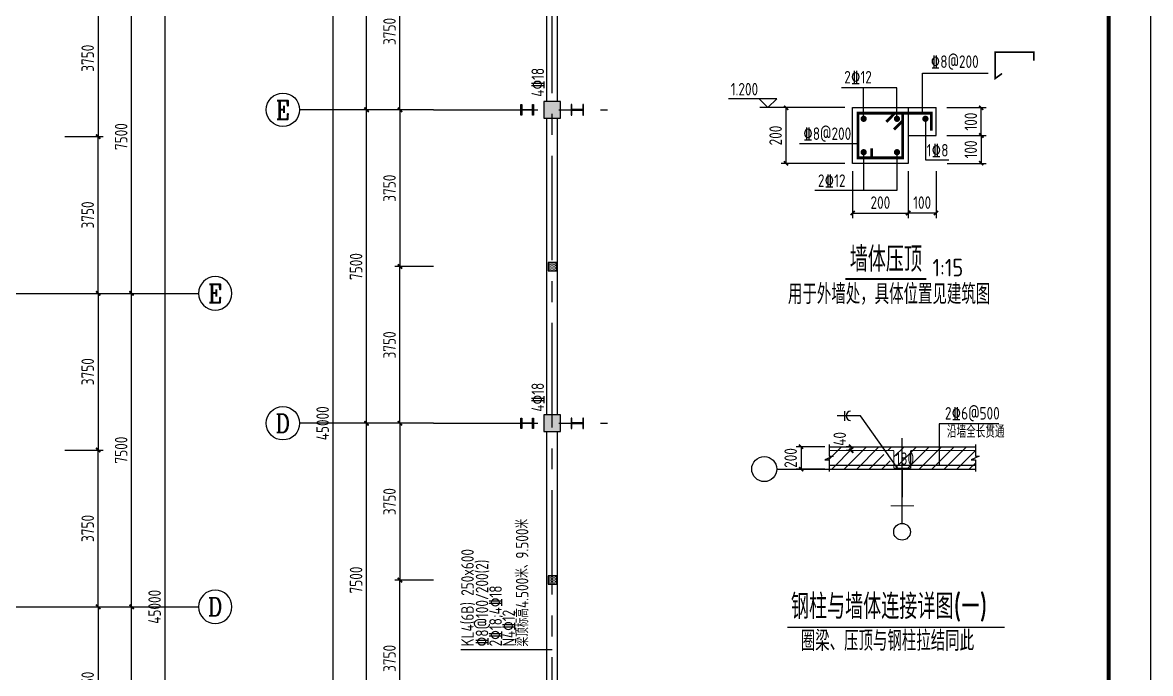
# Model space of a CAD drawing. Header units: millimetres. Extents: x 866309 to 879639, y 39442 to 44891.
# Drawn here: x 869971.7 to 870241.5, y 39730.6 to 39886.4 of the extents above; entities that cross this region are included whole.
import ezdxf
from ezdxf.enums import TextEntityAlignment as Align

# ---------------------------------------------------------------- set-up
doc = ezdxf.new("R2010")
doc.units = ezdxf.units.MM
doc.header["$LTSCALE"] = 1000
doc.header["$MEASUREMENT"] = 0
for name, pattern in [('2', [11.4, 9, -0.9, 0.6, -0.9]), ('4', [5, 1.5, -1, 1.5, -1]), ('CENTER', [2, 1.25, -0.25, 0.25, -0.25]), ('DOTE', [2.42, 2, -0.2, 0.02, -0.2])]:
    doc.linetypes.add(name, pattern=pattern)
for name, color, linetype in [('120', 253, 'Continuous'), ('2', 3, 'Continuous'), ('21', 3, '4'), ('22', 1, 'Continuous'), ('AXIS', 3, 'Continuous'), ('AXIS_TEXT', 7, 'Continuous'), ('DIM', 7, 'Continuous'), ('DIM_SYMB', 3, 'Continuous'), ('DOTE', 1, 'DOTE'), ('M_Prof', 2, 'Continuous'), ('PUB_TEXT', 7, 'Continuous'), ('层14', 2, 'Continuous'), ('文字', 7, 'Continuous'), ('标注', 7, 'Continuous'), ('梁', 4, 'Continuous'), ('梁集中标注', 2, 'Continuous'), ('独立基础', 2, 'Continuous'), ('轴线', 253, '2')]:
    doc.layers.add(name, color=color, linetype=linetype)
doc.styles.add('_TCH_AXIS', font='COMPLEX', dxfattribs={"bigfont": 'GBCBIG'})
doc.styles.add('COMPLEX', font='COMPLEX')
doc.styles.add('GBHZ', font='gbenor.shx', dxfattribs={"width": 0.9, "bigfont": 'gbcbig.shx'})
doc.dimstyles.new('Y10', dxfattribs={"dimscale": 0, "dimtxt": 3, "dimasz": 0.01, "dimexe": 1.2, "dimexo": 1, "dimgap": 1, "dimtad": 1, "dimdec": 0, "dimlfac": 10, "dimzin": 0, "dimdsep": 46, "dimtxsty": 'GBHZ', "dimblk1": 'DX', "dimblk2": 'DX', "dimsah": 1, "dimcen": 0.09, "dimdle": 1, "dimadec": 0, "dimazin": 0, "dimtfac": 1, "dimtdec": 0, "dimtix": 1, "dimtmove": 2, "dimatfit": 3, "dimldrblk": 'DX', "dimfxl": 0, "dimtolj": 1, "dimtzin": 0, "dimarcsym": 0})
doc.dimstyles.new('Y100', dxfattribs={"dimscale": 0, "dimtxt": 3, "dimasz": 0.01, "dimexe": 1.2, "dimexo": 2, "dimgap": 1, "dimtad": 1, "dimdec": 0, "dimlfac": 100, "dimzin": 0, "dimdsep": 46, "dimtxsty": 'GBHZ', "dimblk": 'DX', "dimcen": 0.09, "dimdle": 1, "dimclrd": 7, "dimclre": 7, "dimclrt": 7, "dimadec": 0, "dimazin": 0, "dimtfac": 1, "dimtdec": 0, "dimtix": 1, "dimtmove": 2, "dimatfit": 3, "dimldrblk": 'DX', "dimfxl": 0, "dimtolj": 1, "dimtzin": 0, "dimarcsym": 0})
doc.dimstyles.new('Y15', dxfattribs={"dimscale": 0, "dimtxt": 3, "dimasz": 0.01, "dimexe": 1.2, "dimexo": 1, "dimgap": 1, "dimtad": 1, "dimdec": 0, "dimlfac": 15, "dimzin": 0, "dimdsep": 46, "dimtxsty": 'GBHZ', "dimblk1": 'DX', "dimblk2": 'DX', "dimsah": 1, "dimcen": 0.09, "dimdle": 1, "dimadec": 0, "dimazin": 0, "dimtfac": 1, "dimtdec": 0, "dimtix": 1, "dimtmove": 2, "dimatfit": 3, "dimldrblk": 'DX', "dimfxl": 0, "dimtolj": 1, "dimtzin": 0, "dimarcsym": 0})
pattern_1 = [(0, (367.61703, 43.91778), (0.15625, 0.3125), [0, -0.3125])]

# ---------------------------------------------------------------- blocks, each defined once
blk = doc.blocks.new('DX')
at = {"color": 0, "linetype": 'ByBlock', "const_width": 40}
blk.add_lwpolyline([(-54, -51), (46, 49)], dxfattribs=at)
blk = doc.blocks.new('*D48')
at = {"layer": 'Defpoints', "color": 0, "transparency": 16777216}
for p in [(870170.26, 39851.82), (870183.59, 39851.82), (870183.59, 39840.8)]:
    blk.add_point(p, dxfattribs=at)
at = {"layer": 'dim', "color": 0, "lineweight": -2, "transparency": 16777216}
for p, q in [((870170.26, 39850.82), (870170.26, 39839.6)), ((870183.59, 39850.82), (870183.59, 39839.6)), ((870170.27, 39840.8), (870183.58, 39840.8))]:
    blk.add_line(p, q, dxfattribs=at)
at = {"layer": 'dim', "color": 0, "lineweight": -2, "transparency": 16777216, "xscale": 0.01, "yscale": 0.01, "zscale": 0.01, "rotation": 180}
blk.add_blockref('DX', (870170.26, 39840.8), dxfattribs=at)
at = {"layer": 'dim', "color": 0, "lineweight": -2, "transparency": 16777216, "xscale": 0.01, "yscale": 0.01, "zscale": 0.01}
blk.add_blockref('DX', (870183.59, 39840.8), dxfattribs=at)
at = {"layer": 'dim', "color": 0, "transparency": 16777216, "insert": (870176.92, 39843.3), "char_height": 3, "attachment_point": 5, "style": 'GBHZ'}
blk.add_mtext('\\A1;200', dxfattribs=at)
blk = doc.blocks.new('*D49')
at = {"layer": 'Defpoints', "color": 0, "transparency": 16777216}
for p in [(870154.36, 39866.02), (870169.41, 39866.02), (870169.41, 39852.68)]:
    blk.add_point(p, dxfattribs=at)
at = {"layer": 'dim', "color": 0, "lineweight": -2, "transparency": 16777216}
for p, q in [((870168.41, 39866.02), (870153.16, 39866.02)), ((870154.36, 39852.69), (870154.36, 39866.01)), ((870168.41, 39852.68), (870153.16, 39852.68))]:
    blk.add_line(p, q, dxfattribs=at)
at = {"layer": 'dim', "color": 0, "lineweight": -2, "transparency": 16777216, "xscale": 0.01, "yscale": 0.01, "zscale": 0.01}
for p, rotation in [((870154.36, 39866.02), 90), ((870154.36, 39852.68), 270)]:
    blk.add_blockref('DX', p, dxfattribs=dict(at, rotation=rotation))
at = {"layer": 'dim', "color": 0, "transparency": 16777216, "insert": (870151.86, 39859.35), "char_height": 3, "attachment_point": 5, "rotation": 90, "style": 'GBHZ'}
blk.add_mtext('\\A1;200', dxfattribs=at)
blk = doc.blocks.new('*D50')
at = {"layer": 'Defpoints', "color": 0, "transparency": 16777216}
for p in [(870183.59, 39851.82), (870190.26, 39851.82), (870183.59, 39840.8)]:
    blk.add_point(p, dxfattribs=at)
at = {"layer": 'dim', "color": 0, "lineweight": -2, "transparency": 16777216}
for p, q in [((870183.59, 39850.82), (870183.59, 39839.6)), ((870190.26, 39850.82), (870190.26, 39839.6)), ((870190.25, 39840.8), (870183.6, 39840.8))]:
    blk.add_line(p, q, dxfattribs=at)
at = {"layer": 'dim', "color": 0, "lineweight": -2, "transparency": 16777216, "xscale": 0.01, "yscale": 0.01, "zscale": 0.01, "rotation": 180}
blk.add_blockref('DX', (870183.59, 39840.8), dxfattribs=at)
at = {"layer": 'dim', "color": 0, "lineweight": -2, "transparency": 16777216, "xscale": 0.01, "yscale": 0.01, "zscale": 0.01}
blk.add_blockref('DX', (870190.26, 39840.8), dxfattribs=at)
at = {"layer": 'dim', "color": 0, "transparency": 16777216, "insert": (870186.92, 39843.3), "char_height": 3, "attachment_point": 5, "style": 'GBHZ'}
blk.add_mtext('\\A1;100', dxfattribs=at)
blk = doc.blocks.new('*D51')
at = {"layer": 'Defpoints', "color": 0, "transparency": 16777216}
for p in [(870191.85, 39859.35), (870191.87, 39852.68), (870201.05, 39852.68)]:
    blk.add_point(p, dxfattribs=at)
at = {"layer": 'dim', "color": 0, "lineweight": -2, "transparency": 16777216}
for p, q in [((870192.85, 39859.35), (870202.25, 39859.35)), ((870201.05, 39859.34), (870201.05, 39852.69)), ((870192.87, 39852.68), (870202.25, 39852.68))]:
    blk.add_line(p, q, dxfattribs=at)
at = {"layer": 'dim', "color": 0, "lineweight": -2, "transparency": 16777216, "xscale": 0.01, "yscale": 0.01, "zscale": 0.01}
for p, rotation in [((870201.05, 39859.35), 90), ((870201.05, 39852.68), 270)]:
    blk.add_blockref('DX', p, dxfattribs=dict(at, rotation=rotation))
at = {"layer": 'dim', "color": 0, "transparency": 16777216, "insert": (870198.55, 39856.02), "char_height": 3, "attachment_point": 5, "rotation": 90, "style": 'GBHZ'}
blk.add_mtext('\\A1;100', dxfattribs=at)
blk = doc.blocks.new('*D52')
at = {"layer": 'Defpoints', "color": 0, "transparency": 16777216}
for p in [(870191.86, 39866.02), (870201.05, 39866.02), (870191.85, 39859.35)]:
    blk.add_point(p, dxfattribs=at)
at = {"layer": 'dim', "color": 0, "lineweight": -2, "transparency": 16777216}
for p, q in [((870192.86, 39866.02), (870202.25, 39866.02)), ((870201.05, 39859.36), (870201.05, 39866.01)), ((870192.85, 39859.35), (870202.25, 39859.35))]:
    blk.add_line(p, q, dxfattribs=at)
at = {"layer": 'dim', "color": 0, "lineweight": -2, "transparency": 16777216, "xscale": 0.01, "yscale": 0.01, "zscale": 0.01}
for p, rotation in [((870201.05, 39866.02), 90), ((870201.05, 39859.35), 270)]:
    blk.add_blockref('DX', p, dxfattribs=dict(at, rotation=rotation))
at = {"layer": 'dim', "color": 0, "transparency": 16777216, "insert": (870198.55, 39862.68), "char_height": 3, "attachment_point": 5, "rotation": 90, "style": 'GBHZ'}
blk.add_mtext('\\A1;100', dxfattribs=at)
blk = doc.blocks.new('*D40')
at = {"layer": 'Defpoints', "color": 0, "transparency": 16777216}
for p in [(870164.67, 39784.87), (870157.96, 39779.54), (870164.67, 39779.54)]:
    blk.add_point(p, dxfattribs=at)
at = {"layer": 'dim', "color": 0, "lineweight": -2, "transparency": 16777216}
for p, q in [((870163.67, 39784.87), (870156.76, 39784.87)), ((870157.96, 39784.88), (870157.96, 39784.89)), ((870157.96, 39784.87), (870157.96, 39779.54)), ((870163.67, 39779.54), (870156.76, 39779.54)), ((870157.96, 39779.53), (870157.96, 39779.52))]:
    blk.add_line(p, q, dxfattribs=at)
at = {"layer": 'dim', "color": 0, "lineweight": -2, "transparency": 16777216, "xscale": 0.01, "yscale": 0.01, "zscale": 0.01}
for p, rotation in [((870157.96, 39784.87), 270), ((870157.96, 39779.54), 90)]:
    blk.add_blockref('DX', p, dxfattribs=dict(at, rotation=rotation))
at = {"layer": 'dim', "color": 0, "transparency": 16777216, "insert": (870155.46, 39782.2), "char_height": 3, "attachment_point": 5, "rotation": 90, "style": 'GBHZ'}
blk.add_mtext('\\A1;200', dxfattribs=at)
blk = doc.blocks.new('*D41')
at = {"layer": 'Defpoints', "color": 0, "transparency": 16777216}
for p in [(870169.93, 39784.87), (870170.56, 39784.87), (870170.56, 39783.98)]:
    blk.add_point(p, dxfattribs=at)
at = {"layer": 'dim', "color": 0, "lineweight": -2, "transparency": 16777216}
for p, q in [((870169.56, 39784.87), (870168.73, 39784.87)), ((870169.56, 39783.98), (870168.73, 39783.98)), ((870169.93, 39784.88), (870169.93, 39784.89)), ((870169.93, 39783.98), (870169.93, 39784.87)), ((870169.93, 39783.97), (870169.93, 39783.96))]:
    blk.add_line(p, q, dxfattribs=at)
at = {"layer": 'dim', "color": 0, "lineweight": -2, "transparency": 16777216, "xscale": 0.01, "yscale": 0.01, "zscale": 0.01}
for p, rotation in [((870169.93, 39784.87), 270), ((870169.93, 39783.98), 90)]:
    blk.add_blockref('DX', p, dxfattribs=dict(at, rotation=rotation))
at = {"layer": 'dim', "color": 0, "transparency": 16777216, "insert": (870167.2, 39786.76), "char_height": 3, "attachment_point": 5, "rotation": 90, "style": 'GBHZ'}
blk.add_mtext('\\A1;40', dxfattribs=at)
blk = doc.blocks.new('_AXISO')
blk.add_circle((0, 0), 0.5)
at = {"layer": 'AXIS_TEXT', "style": 'COMPLEX', "width": 1.041667}
blk.add_attdef('A', text='', height=0.56, dxfattribs=at).set_placement((-0.25, -0.28), (0.25, -0.28), align=Align.FIT)
blk = doc.blocks.new('*D1657')
at = {"layer": 'Defpoints', "color": 0, "transparency": 16777216}
for p in [(869981.8, 39746.59), (869997.8, 39746.59), (869981.8, 39671.59)]:
    blk.add_point(p, dxfattribs=at)
at = {"layer": 'dim', "color": 7, "lineweight": -2, "transparency": 16777216}
for p, q in [((869983.8, 39746.59), (869999, 39746.59)), ((869997.8, 39671.6), (869997.8, 39746.58)), ((869983.8, 39671.59), (869999, 39671.59))]:
    blk.add_line(p, q, dxfattribs=at)
at = {"layer": 'dim', "color": 7, "lineweight": -2, "transparency": 16777216, "xscale": 0.01, "yscale": 0.01, "zscale": 0.01}
for p, rotation in [((869997.8, 39746.59), 90), ((869997.8, 39671.59), 270)]:
    blk.add_blockref('DX', p, dxfattribs=dict(at, rotation=rotation))
at = {"layer": 'dim', "color": 7, "transparency": 16777216, "insert": (869995.3, 39709.09), "char_height": 3, "attachment_point": 5, "rotation": 90, "style": 'GBHZ'}
blk.add_mtext('\\A1;7500', dxfattribs=at)
blk = doc.blocks.new('*D1658')
at = {"layer": 'Defpoints', "color": 0, "transparency": 16777216}
for p in [(869981.8, 39821.59), (869997.8, 39821.59), (869981.8, 39746.59)]:
    blk.add_point(p, dxfattribs=at)
at = {"layer": 'dim', "color": 7, "lineweight": -2, "transparency": 16777216}
for p, q in [((869983.8, 39821.59), (869999, 39821.59)), ((869997.8, 39746.6), (869997.8, 39821.58)), ((869983.8, 39746.59), (869999, 39746.59))]:
    blk.add_line(p, q, dxfattribs=at)
at = {"layer": 'dim', "color": 7, "lineweight": -2, "transparency": 16777216, "xscale": 0.01, "yscale": 0.01, "zscale": 0.01}
for p, rotation in [((869997.8, 39821.59), 90), ((869997.8, 39746.59), 270)]:
    blk.add_blockref('DX', p, dxfattribs=dict(at, rotation=rotation))
at = {"layer": 'dim', "color": 7, "transparency": 16777216, "insert": (869995.3, 39784.09), "char_height": 3, "attachment_point": 5, "rotation": 90, "style": 'GBHZ'}
blk.add_mtext('\\A1;7500', dxfattribs=at)
blk = doc.blocks.new('*D1659')
at = {"layer": 'Defpoints', "color": 0, "transparency": 16777216}
for p in [(869981.8, 39896.59), (869997.8, 39896.59), (869981.8, 39821.59)]:
    blk.add_point(p, dxfattribs=at)
at = {"layer": 'dim', "color": 7, "lineweight": -2, "transparency": 16777216}
for p, q in [((869983.8, 39896.59), (869999, 39896.59)), ((869997.8, 39821.6), (869997.8, 39896.58)), ((869983.8, 39821.59), (869999, 39821.59))]:
    blk.add_line(p, q, dxfattribs=at)
at = {"layer": 'dim', "color": 7, "lineweight": -2, "transparency": 16777216, "xscale": 0.01, "yscale": 0.01, "zscale": 0.01}
for p, rotation in [((869997.8, 39896.59), 90), ((869997.8, 39821.59), 270)]:
    blk.add_blockref('DX', p, dxfattribs=dict(at, rotation=rotation))
at = {"layer": 'dim', "color": 7, "transparency": 16777216, "insert": (869995.3, 39859.09), "char_height": 3, "attachment_point": 5, "rotation": 90, "style": 'GBHZ'}
blk.add_mtext('\\A1;7500', dxfattribs=at)
blk = doc.blocks.new('*D1661')
at = {"layer": 'Defpoints', "color": 0, "transparency": 16777216}
for p in [(869981.8, 39971.59), (870005.8, 39971.59), (869981.8, 39521.59)]:
    blk.add_point(p, dxfattribs=at)
at = {"layer": 'dim', "color": 7, "lineweight": -2, "transparency": 16777216}
for p, q in [((869983.8, 39971.59), (870007, 39971.59)), ((870005.8, 39521.6), (870005.8, 39971.58)), ((869983.8, 39521.59), (870007, 39521.59))]:
    blk.add_line(p, q, dxfattribs=at)
at = {"layer": 'dim', "color": 7, "lineweight": -2, "transparency": 16777216, "xscale": 0.01, "yscale": 0.01, "zscale": 0.01}
for p, rotation in [((870005.8, 39971.59), 90), ((870005.8, 39521.59), 270)]:
    blk.add_blockref('DX', p, dxfattribs=dict(at, rotation=rotation))
at = {"layer": 'dim', "color": 7, "transparency": 16777216, "insert": (870003.3, 39746.59), "char_height": 3, "attachment_point": 5, "rotation": 90, "style": 'GBHZ'}
blk.add_mtext('\\A1;45000', dxfattribs=at)
blk = doc.blocks.new('*D4552')
at = {"layer": 'Defpoints', "color": 0, "transparency": 16777216}
for p in [(869979.8, 39746.59), (869979.8, 39709.09), (869989.8, 39709.09)]:
    blk.add_point(p, dxfattribs=at)
at = {"layer": 'dim', "color": 7, "lineweight": -2, "transparency": 16777216}
for p, q in [((869981.8, 39746.59), (869991, 39746.59)), ((869989.8, 39746.58), (869989.8, 39709.1)), ((869981.8, 39709.09), (869991, 39709.09))]:
    blk.add_line(p, q, dxfattribs=at)
at = {"layer": 'dim', "color": 7, "lineweight": -2, "transparency": 16777216, "xscale": 0.01, "yscale": 0.01, "zscale": 0.01}
for p, rotation in [((869989.8, 39746.59), 90), ((869989.8, 39709.09), 270)]:
    blk.add_blockref('DX', p, dxfattribs=dict(at, rotation=rotation))
at = {"layer": 'dim', "color": 7, "transparency": 16777216, "insert": (869987.3, 39727.84), "char_height": 3, "attachment_point": 5, "rotation": 90, "style": 'GBHZ'}
blk.add_mtext('\\A1;3750', dxfattribs=at)
blk = doc.blocks.new('*D4553')
at = {"layer": 'Defpoints', "color": 0, "transparency": 16777216}
for p in [(869979.8, 39784.09), (869989.8, 39784.09), (869979.8, 39746.59)]:
    blk.add_point(p, dxfattribs=at)
at = {"layer": 'dim', "color": 7, "lineweight": -2, "transparency": 16777216}
for p, q in [((869981.8, 39784.09), (869991, 39784.09)), ((869989.8, 39746.6), (869989.8, 39784.08)), ((869981.8, 39746.59), (869991, 39746.59))]:
    blk.add_line(p, q, dxfattribs=at)
at = {"layer": 'dim', "color": 7, "lineweight": -2, "transparency": 16777216, "xscale": 0.01, "yscale": 0.01, "zscale": 0.01}
for p, rotation in [((869989.8, 39784.09), 90), ((869989.8, 39746.59), 270)]:
    blk.add_blockref('DX', p, dxfattribs=dict(at, rotation=rotation))
at = {"layer": 'dim', "color": 7, "transparency": 16777216, "insert": (869987.3, 39765.34), "char_height": 3, "attachment_point": 5, "rotation": 90, "style": 'GBHZ'}
blk.add_mtext('\\A1;3750', dxfattribs=at)
blk = doc.blocks.new('*D4554')
at = {"layer": 'Defpoints', "color": 0, "transparency": 16777216}
for p in [(869979.8, 39821.59), (869979.8, 39784.09), (869989.8, 39784.09)]:
    blk.add_point(p, dxfattribs=at)
at = {"layer": 'dim', "color": 7, "lineweight": -2, "transparency": 16777216}
for p, q in [((869981.8, 39821.59), (869991, 39821.59)), ((869989.8, 39821.58), (869989.8, 39784.1)), ((869981.8, 39784.09), (869991, 39784.09))]:
    blk.add_line(p, q, dxfattribs=at)
at = {"layer": 'dim', "color": 7, "lineweight": -2, "transparency": 16777216, "xscale": 0.01, "yscale": 0.01, "zscale": 0.01}
for p, rotation in [((869989.8, 39821.59), 90), ((869989.8, 39784.09), 270)]:
    blk.add_blockref('DX', p, dxfattribs=dict(at, rotation=rotation))
at = {"layer": 'dim', "color": 7, "transparency": 16777216, "insert": (869987.3, 39802.84), "char_height": 3, "attachment_point": 5, "rotation": 90, "style": 'GBHZ'}
blk.add_mtext('\\A1;3750', dxfattribs=at)
blk = doc.blocks.new('*D4555')
at = {"layer": 'Defpoints', "color": 0, "transparency": 16777216}
for p in [(869979.8, 39859.09), (869989.8, 39859.09), (869979.8, 39821.59)]:
    blk.add_point(p, dxfattribs=at)
at = {"layer": 'dim', "color": 7, "lineweight": -2, "transparency": 16777216}
for p, q in [((869981.8, 39859.09), (869991, 39859.09)), ((869989.8, 39821.6), (869989.8, 39859.08)), ((869981.8, 39821.59), (869991, 39821.59))]:
    blk.add_line(p, q, dxfattribs=at)
at = {"layer": 'dim', "color": 7, "lineweight": -2, "transparency": 16777216, "xscale": 0.01, "yscale": 0.01, "zscale": 0.01}
for p, rotation in [((869989.8, 39859.09), 90), ((869989.8, 39821.59), 270)]:
    blk.add_blockref('DX', p, dxfattribs=dict(at, rotation=rotation))
at = {"layer": 'dim', "color": 7, "transparency": 16777216, "insert": (869987.3, 39840.34), "char_height": 3, "attachment_point": 5, "rotation": 90, "style": 'GBHZ'}
blk.add_mtext('\\A1;3750', dxfattribs=at)
blk = doc.blocks.new('*D4556')
at = {"layer": 'Defpoints', "color": 0, "transparency": 16777216}
for p in [(869979.8, 39896.59), (869979.8, 39859.09), (869989.8, 39859.09)]:
    blk.add_point(p, dxfattribs=at)
at = {"layer": 'dim', "color": 7, "lineweight": -2, "transparency": 16777216}
for p, q in [((869981.8, 39896.59), (869991, 39896.59)), ((869989.8, 39896.58), (869989.8, 39859.1)), ((869981.8, 39859.09), (869991, 39859.09))]:
    blk.add_line(p, q, dxfattribs=at)
at = {"layer": 'dim', "color": 7, "lineweight": -2, "transparency": 16777216, "xscale": 0.01, "yscale": 0.01, "zscale": 0.01}
for p, rotation in [((869989.8, 39896.59), 90), ((869989.8, 39859.09), 270)]:
    blk.add_blockref('DX', p, dxfattribs=dict(at, rotation=rotation))
at = {"layer": 'dim', "color": 7, "transparency": 16777216, "insert": (869987.3, 39877.84), "char_height": 3, "attachment_point": 5, "rotation": 90, "style": 'GBHZ'}
blk.add_mtext('\\A1;3750', dxfattribs=at)
blk = doc.blocks.new('*D4751')
at = {"layer": 'Defpoints', "color": 0, "transparency": 16777216}
for p in [(870054, 39790.5), (870070, 39790.5), (870070, 39715.5)]:
    blk.add_point(p, dxfattribs=at)
at = {"layer": 'dim', "color": 7, "lineweight": -2, "transparency": 16777216}
for p, q in [((870068, 39790.5), (870052.8, 39790.5)), ((870054, 39715.51), (870054, 39790.49)), ((870068, 39715.5), (870052.8, 39715.5))]:
    blk.add_line(p, q, dxfattribs=at)
at = {"layer": 'dim', "color": 7, "lineweight": -2, "transparency": 16777216, "xscale": 0.01, "yscale": 0.01, "zscale": 0.01}
for p, rotation in [((870054, 39790.5), 90), ((870054, 39715.5), 270)]:
    blk.add_blockref('DX', p, dxfattribs=dict(at, rotation=rotation))
at = {"layer": 'dim', "color": 7, "transparency": 16777216, "insert": (870051.5, 39753), "char_height": 3, "attachment_point": 5, "rotation": 90, "style": 'GBHZ'}
blk.add_mtext('\\A1;7500', dxfattribs=at)
blk = doc.blocks.new('*D4752')
at = {"layer": 'Defpoints', "color": 0, "transparency": 16777216}
for p in [(870054, 39865.5), (870070, 39865.5), (870070, 39790.5)]:
    blk.add_point(p, dxfattribs=at)
at = {"layer": 'dim', "color": 7, "lineweight": -2, "transparency": 16777216}
for p, q in [((870068, 39865.5), (870052.8, 39865.5)), ((870054, 39790.51), (870054, 39865.49)), ((870068, 39790.5), (870052.8, 39790.5))]:
    blk.add_line(p, q, dxfattribs=at)
at = {"layer": 'dim', "color": 7, "lineweight": -2, "transparency": 16777216, "xscale": 0.01, "yscale": 0.01, "zscale": 0.01}
for p, rotation in [((870054, 39865.5), 90), ((870054, 39790.5), 270)]:
    blk.add_blockref('DX', p, dxfattribs=dict(at, rotation=rotation))
at = {"layer": 'dim', "color": 7, "transparency": 16777216, "insert": (870051.5, 39828), "char_height": 3, "attachment_point": 5, "rotation": 90, "style": 'GBHZ'}
blk.add_mtext('\\A1;7500', dxfattribs=at)
blk = doc.blocks.new('*D4753')
at = {"layer": 'Defpoints', "color": 0, "transparency": 16777216}
for p in [(870054, 39940.5), (870070, 39940.5), (870070, 39865.5)]:
    blk.add_point(p, dxfattribs=at)
at = {"layer": 'dim', "color": 7, "lineweight": -2, "transparency": 16777216}
for p, q in [((870068, 39940.5), (870052.8, 39940.5)), ((870054, 39865.51), (870054, 39940.49)), ((870068, 39865.5), (870052.8, 39865.5))]:
    blk.add_line(p, q, dxfattribs=at)
at = {"layer": 'dim', "color": 7, "lineweight": -2, "transparency": 16777216, "xscale": 0.01, "yscale": 0.01, "zscale": 0.01}
for p, rotation in [((870054, 39940.5), 90), ((870054, 39865.5), 270)]:
    blk.add_blockref('DX', p, dxfattribs=dict(at, rotation=rotation))
at = {"layer": 'dim', "color": 7, "transparency": 16777216, "insert": (870051.5, 39903), "char_height": 3, "attachment_point": 5, "rotation": 90, "style": 'GBHZ'}
blk.add_mtext('\\A1;7500', dxfattribs=at)
blk = doc.blocks.new('*D4755')
at = {"layer": 'Defpoints', "color": 0, "transparency": 16777216}
for p in [(870046, 40015.5), (870070, 40015.5), (870070, 39565.5)]:
    blk.add_point(p, dxfattribs=at)
at = {"layer": 'dim', "color": 7, "lineweight": -2, "transparency": 16777216}
for p, q in [((870068, 40015.5), (870044.8, 40015.5)), ((870046, 39565.51), (870046, 40015.49)), ((870068, 39565.5), (870044.8, 39565.5))]:
    blk.add_line(p, q, dxfattribs=at)
at = {"layer": 'dim', "color": 7, "lineweight": -2, "transparency": 16777216, "xscale": 0.01, "yscale": 0.01, "zscale": 0.01}
for p, rotation in [((870046, 40015.5), 90), ((870046, 39565.5), 270)]:
    blk.add_blockref('DX', p, dxfattribs=dict(at, rotation=rotation))
at = {"layer": 'dim', "color": 7, "transparency": 16777216, "insert": (870043.5, 39790.5), "char_height": 3, "attachment_point": 5, "rotation": 90, "style": 'GBHZ'}
blk.add_mtext('\\A1;45000', dxfattribs=at)
blk = doc.blocks.new('*D4776')
at = {"layer": 'Defpoints', "color": 0, "transparency": 16777216}
for p in [(870062, 39753), (870072, 39753), (870072, 39715.5)]:
    blk.add_point(p, dxfattribs=at)
at = {"layer": 'dim', "color": 7, "lineweight": -2, "transparency": 16777216}
for p, q in [((870070, 39753), (870060.8, 39753)), ((870062, 39715.51), (870062, 39752.99)), ((870070, 39715.5), (870060.8, 39715.5))]:
    blk.add_line(p, q, dxfattribs=at)
at = {"layer": 'dim', "color": 7, "lineweight": -2, "transparency": 16777216, "xscale": 0.01, "yscale": 0.01, "zscale": 0.01}
for p, rotation in [((870062, 39753), 90), ((870062, 39715.5), 270)]:
    blk.add_blockref('DX', p, dxfattribs=dict(at, rotation=rotation))
at = {"layer": 'dim', "color": 7, "transparency": 16777216, "insert": (870059.5, 39734.25), "char_height": 3, "attachment_point": 5, "rotation": 90, "style": 'GBHZ'}
blk.add_mtext('\\A1;3750', dxfattribs=at)
blk = doc.blocks.new('*D4777')
at = {"layer": 'Defpoints', "color": 0, "transparency": 16777216}
for p in [(870072, 39790.5), (870062, 39753), (870072, 39753)]:
    blk.add_point(p, dxfattribs=at)
at = {"layer": 'dim', "color": 7, "lineweight": -2, "transparency": 16777216}
for p, q in [((870070, 39790.5), (870060.8, 39790.5)), ((870062, 39790.49), (870062, 39753.01)), ((870070, 39753), (870060.8, 39753))]:
    blk.add_line(p, q, dxfattribs=at)
at = {"layer": 'dim', "color": 7, "lineweight": -2, "transparency": 16777216, "xscale": 0.01, "yscale": 0.01, "zscale": 0.01}
for p, rotation in [((870062, 39790.5), 90), ((870062, 39753), 270)]:
    blk.add_blockref('DX', p, dxfattribs=dict(at, rotation=rotation))
at = {"layer": 'dim', "color": 7, "transparency": 16777216, "insert": (870059.5, 39771.75), "char_height": 3, "attachment_point": 5, "rotation": 90, "style": 'GBHZ'}
blk.add_mtext('\\A1;3750', dxfattribs=at)
blk = doc.blocks.new('*D4778')
at = {"layer": 'Defpoints', "color": 0, "transparency": 16777216}
for p in [(870062, 39828), (870072, 39828), (870072, 39790.5)]:
    blk.add_point(p, dxfattribs=at)
at = {"layer": 'dim', "color": 7, "lineweight": -2, "transparency": 16777216}
for p, q in [((870070, 39828), (870060.8, 39828)), ((870062, 39790.51), (870062, 39827.99)), ((870070, 39790.5), (870060.8, 39790.5))]:
    blk.add_line(p, q, dxfattribs=at)
at = {"layer": 'dim', "color": 7, "lineweight": -2, "transparency": 16777216, "xscale": 0.01, "yscale": 0.01, "zscale": 0.01}
for p, rotation in [((870062, 39828), 90), ((870062, 39790.5), 270)]:
    blk.add_blockref('DX', p, dxfattribs=dict(at, rotation=rotation))
at = {"layer": 'dim', "color": 7, "transparency": 16777216, "insert": (870059.5, 39809.25), "char_height": 3, "attachment_point": 5, "rotation": 90, "style": 'GBHZ'}
blk.add_mtext('\\A1;3750', dxfattribs=at)
blk = doc.blocks.new('*D4779')
at = {"layer": 'Defpoints', "color": 0, "transparency": 16777216}
for p in [(870072, 39865.5), (870062, 39828), (870072, 39828)]:
    blk.add_point(p, dxfattribs=at)
at = {"layer": 'dim', "color": 7, "lineweight": -2, "transparency": 16777216}
for p, q in [((870070, 39865.5), (870060.8, 39865.5)), ((870062, 39865.49), (870062, 39828.01)), ((870070, 39828), (870060.8, 39828))]:
    blk.add_line(p, q, dxfattribs=at)
at = {"layer": 'dim', "color": 7, "lineweight": -2, "transparency": 16777216, "xscale": 0.01, "yscale": 0.01, "zscale": 0.01}
for p, rotation in [((870062, 39865.5), 90), ((870062, 39828), 270)]:
    blk.add_blockref('DX', p, dxfattribs=dict(at, rotation=rotation))
at = {"layer": 'dim', "color": 7, "transparency": 16777216, "insert": (870059.5, 39846.75), "char_height": 3, "attachment_point": 5, "rotation": 90, "style": 'GBHZ'}
blk.add_mtext('\\A1;3750', dxfattribs=at)
blk = doc.blocks.new('*D4780')
at = {"layer": 'Defpoints', "color": 0, "transparency": 16777216}
for p in [(870062, 39903), (870072, 39903), (870072, 39865.5)]:
    blk.add_point(p, dxfattribs=at)
at = {"layer": 'dim', "color": 7, "lineweight": -2, "transparency": 16777216}
for p, q in [((870070, 39903), (870060.8, 39903)), ((870062, 39865.51), (870062, 39902.99)), ((870070, 39865.5), (870060.8, 39865.5))]:
    blk.add_line(p, q, dxfattribs=at)
at = {"layer": 'dim', "color": 7, "lineweight": -2, "transparency": 16777216, "xscale": 0.01, "yscale": 0.01, "zscale": 0.01}
for p, rotation in [((870062, 39903), 90), ((870062, 39865.5), 270)]:
    blk.add_blockref('DX', p, dxfattribs=dict(at, rotation=rotation))
at = {"layer": 'dim', "color": 7, "transparency": 16777216, "insert": (870059.5, 39884.25), "char_height": 3, "attachment_point": 5, "rotation": 90, "style": 'GBHZ'}
blk.add_mtext('\\A1;3750', dxfattribs=at)

msp = doc.modelspace()

# ---------------------------------------------------------------- hatches: boundary and pattern name
h = msp.add_hatch()
h.set_pattern_fill('ANSI31', color=256, scale=0.666667, style=0)
h.set_pattern_definition([(45, (869846.2384, 39741.8842), (-1.496709, 1.496709), [])])
h.paths.add_polyline_path([(870180.15, 39780.617), (870179.594, 39781.173), (870175.897, 39784.87), (870164.674, 39784.87), (870164.674, 39782.625), (870165.595, 39782.625), (870163.638, 39781.781), (870164.674, 39781.781), (870164.674, 39779.536), (870182.15, 39779.536), (870182.15, 39779.692), (870180.15, 39779.692)])
h.paths.add_polyline_path([(870182.15, 39784.87), (870175.897, 39784.87), (870176.786, 39783.981), (870180.15, 39783.981), (870180.15, 39780.617), (870181.075, 39779.692), (870182.15, 39779.692)])
h.paths.add_polyline_path([(870184.15, 39783.981), (870190.957, 39783.981), (870190.957, 39784.87), (870182.15, 39784.87), (870182.15, 39779.692), (870184.15, 39779.692)])
h.paths.add_polyline_path([(870199.65, 39781.781), (870198.614, 39781.781), (870200.572, 39782.625), (870199.65, 39782.625), (870199.65, 39784.87), (870190.957, 39784.87), (870190.957, 39783.981), (870184.15, 39783.981), (870184.15, 39779.692), (870182.15, 39779.692), (870182.15, 39779.536), (870199.65, 39779.536)])
h.paths.add_polyline_path([(870171.77, 39782.144), (870175.03, 39782.144), (870175.03, 39783.745), (870171.77, 39783.745)], flags=24)
h.paths.add_polyline_path([(870181.043, 39779.912), (870183.474, 39779.912), (870183.474, 39781.514), (870181.043, 39781.514)], flags=9)
h.paths.add_polyline_path([(870189.626, 39782.144), (870192.886, 39782.144), (870192.886, 39783.745), (870189.626, 39783.745)], flags=24)
at = {"layer": '层14'}
h = msp.add_hatch(dxfattribs=at)
h.set_pattern_fill('DOTS', color=256, scale=5)
h.set_pattern_definition(pattern_1)
h.paths.add_polyline_path([(870097.421, 39827.004), (870099.421, 39827.004), (870099.421, 39829.004), (870097.421, 39829.004)])
h = msp.add_hatch(dxfattribs=at)
h.set_pattern_fill('DOTS', color=256, scale=5)
h.set_pattern_definition(pattern_1)
h.paths.add_polyline_path([(870097.421, 39752.004), (870099.421, 39752.004), (870099.421, 39754.004), (870097.421, 39754.004)])

# ---------------------------------------------------------------- linework, layer by layer
at = {"color": 0}
msp.add_line((870241.527, 40042.627), (870241.527, 39448.627), dxfattribs=at)
for p, q in [((870172.184, 39792.291), (870166.602, 39792.291)), ((870168.435, 39792.291), (870168.435, 39793.387)), ((870168.435, 39791.105), (870168.435, 39792.291)), ((870181.091, 39779.676), (870172.184, 39792.291)), ((870164.674, 39784.87), (870199.65, 39784.87)), ((870164.674, 39779.536), (870199.65, 39779.536)), ((870182.141, 39779.417), (870182.141, 39772.861))]:
    msp.add_line(p, q)
at = {"color": 0, "const_width": 1}
msp.add_lwpolyline([(870231.527, 39458.627), (869425.527, 39458.627), (869425.527, 40032.627), (870231.527, 40032.627)], close=True, dxfattribs=at)
for points in [[(870100.421, 39867.504), (870096.421, 39867.504), (870096.421, 39863.504), (870100.421, 39863.504)], [(870100.421, 39792.504), (870096.421, 39792.504), (870096.421, 39788.504), (870100.421, 39788.504)]]:
    msp.add_lwpolyline(points, close=True)
for points in [[(870164.674, 39785.463), (870164.674, 39782.625), (870165.595, 39782.625), (870163.638, 39781.781), (870164.674, 39781.781), (870164.674, 39778.98)], [(870199.65, 39785.463), (870199.65, 39782.625), (870200.572, 39782.625), (870198.614, 39781.781), (870199.65, 39781.781), (870199.65, 39778.98)]]:
    msp.add_lwpolyline(points)
msp.add_lwpolyline([(870181.091, 39779.676, 0, 0.356, 0), (870179.87, 39781.406, 0.356, 0.356, 0)], format="xyseb")
at = {"const_width": 0.222}
for points in [[(870179.372, 39779.425), (870184.928, 39779.425)], [(870182.134, 39779.376), (870182.134, 39770.759)], [(870179.372, 39770.759), (870184.928, 39770.759)]]:
    msp.add_lwpolyline(points, dxfattribs=at)
for centre, radius in [((870149.141, 39779.536), 3), ((870182.102, 39764.548), 2)]:
    msp.add_circle(centre, radius)
msp.add_arc((870169.797, 39792.291), 1.095, 90, 270)
at = {"layer": '120'}
msp.add_line((870153.184, 39866.017), (870148.064, 39866.017), dxfattribs=at)
msp.add_lwpolyline([(870147.922, 39868.129), (870150.034, 39866.017), (870152.146, 39868.129), (870140.619, 39868.129)], dxfattribs=at)
at = {"layer": '2', "color": 7}
msp.add_line((870205.239, 39790.371), (870190.957, 39790.371), dxfattribs=at)
at = {"layer": '2', "color": 1, "const_width": 0.3}
for points in [[(870180.15, 39783.981), (870164.674, 39783.981)], [(870180.15, 39779.692), (870180.15, 39783.981)], [(870199.65, 39783.981), (870184.15, 39783.981)], [(870184.15, 39783.981), (870184.15, 39779.692)], [(870164.674, 39780.425), (870199.65, 39780.425)], [(870184.15, 39779.692), (870180.15, 39779.692)]]:
    msp.add_lwpolyline(points, dxfattribs=at)
at = {"layer": '21', "const_width": 0.747}
for points in [[(870172.925, 39863.724, -1), (870172.925, 39862.977, -1), (870172.925, 39863.724)], [(870180.898, 39863.723, -1), (870180.898, 39862.977, -1), (870180.898, 39863.723)], [(870187.7, 39863.723, -1), (870187.7, 39862.977, -1), (870187.7, 39863.723)], [(870172.925, 39855.724, -1), (870172.925, 39854.977, -1), (870172.925, 39855.724)], [(870180.898, 39855.724, -1), (870180.898, 39854.977, -1), (870180.898, 39855.724)]]:
    msp.add_lwpolyline(points, format="xyb", dxfattribs=at)
at = {"layer": '22'}
for points, const_width in [([(870213.621, 39877.228), (870213.621, 39879.323), (870204.354, 39879.323), (870204.354, 39872.966), (870206.018, 39874.166)], 0.4), ([(870178.357, 39862.647), (870180.311, 39864.629)], 0.667), ([(870189.09, 39860.493), (870189.09, 39864.683), (870182.231, 39864.683)], 0.667), ([(870180.198, 39860.781), (870182.178, 39862.763)], 0.667), ([(870174.855, 39856.281), (870174.854, 39854.017)], 0.667)]:
    msp.add_lwpolyline(points, dxfattribs=dict(at, const_width=const_width))
at = {"layer": '22', "const_width": 0.667}
msp.add_lwpolyline([(870171.591, 39854.017), (870171.591, 39864.684), (870182.231, 39864.683), (870182.231, 39854.017)], close=True, dxfattribs=at)
at = {"layer": 'AXIS', "color": 0}
for p, q in [((870070.002, 39865.504), (870038.002, 39865.504)), ((869981.804, 39821.586), (870013.804, 39821.586)), ((870070.002, 39790.504), (870038.002, 39790.504)), ((869981.804, 39746.586), (870013.804, 39746.586))]:
    msp.add_line(p, q, dxfattribs=at)
at = {"layer": 'dim'}
for p, q in [((870180.898, 39870.75), (870167.601, 39870.75)), ((870172.925, 39863.35), (870172.925, 39870.75)), ((870180.898, 39863.35), (870180.898, 39870.75)), ((870172.925, 39855.35), (870172.925, 39846.168)), ((870180.898, 39855.351), (870180.898, 39846.168)), ((870180.898, 39846.168), (870161.277, 39846.168))]:
    msp.add_line(p, q, dxfattribs=at)
at = {"layer": 'DIM_SYMB', "const_width": 0.525}
msp.add_lwpolyline([(870168.577, 39825.029), (870187.926, 39825.029)], dxfattribs=at)
at = {"layer": 'DOTE', "linetype": 'CENTER', "ltscale": 0.02}
for p, q in [((870098.421, 39549.504), (870098.421, 40027.642)), ((870070.002, 39865.504), (870111.681, 39865.504)), ((869479.804, 39821.586), (869981.804, 39821.586)), ((870070.002, 39790.504), (870111.681, 39790.504)), ((869479.804, 39746.586), (869981.804, 39746.586))]:
    msp.add_line(p, q, dxfattribs=at)
at = {"layer": 'M_Prof'}
for points in [[(870093.921, 39866.754), (870093.921, 39864.254), (870093.721, 39864.254), (870093.721, 39865.414), (870091.121, 39865.414), (870091.121, 39864.254), (870090.921, 39864.254), (870090.921, 39866.754), (870091.121, 39866.754), (870091.121, 39865.594), (870093.721, 39865.594), (870093.721, 39866.754)], [(870102.921, 39866.754), (870102.921, 39864.254), (870103.121, 39864.254), (870103.121, 39865.414), (870105.721, 39865.414), (870105.721, 39864.254), (870105.921, 39864.254), (870105.921, 39866.754), (870105.721, 39866.754), (870105.721, 39865.594), (870103.121, 39865.594), (870103.121, 39866.754)], [(870093.921, 39791.754), (870093.921, 39789.254), (870093.721, 39789.254), (870093.721, 39790.414), (870091.121, 39790.414), (870091.121, 39789.254), (870090.921, 39789.254), (870090.921, 39791.754), (870091.121, 39791.754), (870091.121, 39790.594), (870093.721, 39790.594), (870093.721, 39791.754)], [(870102.921, 39791.754), (870102.921, 39789.254), (870103.121, 39789.254), (870103.121, 39790.414), (870105.721, 39790.414), (870105.721, 39789.254), (870105.921, 39789.254), (870105.921, 39791.754), (870105.721, 39791.754), (870105.721, 39790.594), (870103.121, 39790.594), (870103.121, 39791.754)]]:
    msp.add_lwpolyline(points, close=True, dxfattribs=at)
at = {"layer": 'PUB_TEXT', "linetype": 'Continuous'}
msp.add_line((870190.957, 39790.371), (870190.957, 39780.425), dxfattribs=at)
at = {"layer": '层14'}
for points in [[(870097.421, 39827.004), (870099.421, 39827.004), (870099.421, 39829.004), (870097.421, 39829.004)], [(870097.421, 39752.004), (870099.421, 39752.004), (870099.421, 39754.004), (870097.421, 39754.004)]]:
    msp.add_lwpolyline(points, close=True, dxfattribs=at)
at = {"layer": '文字', "color": 6, "const_width": 0.32}
msp.add_lwpolyline([(870154.659, 39741.702), (870206.688, 39741.702)], dxfattribs=at)
at = {"layer": '标注'}
for points in [[(870100.421, 39867.504), (870100.421, 39863.504), (870096.421, 39867.504), (870096.421, 39863.504)], [(870100.421, 39792.504), (870100.421, 39788.504), (870096.421, 39792.504), (870096.421, 39788.504)]]:
    msp.add_solid(points, dxfattribs=at)
at = {"layer": '梁'}
for p, q in [((870097.171, 39867.504), (870097.171, 39938.504)), ((870099.671, 39867.504), (870099.671, 39938.504)), ((870187.02, 39864.683), (870187.02, 39874.29)), ((870187.02, 39874.29), (870202.733, 39874.29)), ((870097.171, 39792.504), (870097.171, 39863.504)), ((870099.671, 39792.504), (870099.671, 39863.504)), ((870187.7, 39863.35), (870187.7, 39853.493)), ((870171.591, 39857.368), (870157.536, 39857.368)), ((870187.7, 39853.493), (870193.26, 39853.493)), ((870097.171, 39717.504), (870097.171, 39788.504)), ((870099.671, 39717.504), (870099.671, 39788.504))]:
    msp.add_line(p, q, dxfattribs=at)
at = {"layer": '梁集中标注'}
msp.add_line((870098.421, 39736.296), (870076.558, 39736.296), dxfattribs=at)
at = {"layer": '独立基础'}
for p, q in [((870183.565, 39866.017), (870190.256, 39866.017)), ((870190.256, 39859.35), (870190.256, 39866.017)), ((870183.565, 39859.35), (870190.256, 39859.35))]:
    msp.add_line(p, q, dxfattribs=at)
msp.add_lwpolyline([(870170.258, 39852.684), (870170.258, 39866.017), (870183.565, 39866.017), (870183.565, 39852.683), (870170.258, 39852.684)], dxfattribs=at)
at = {"layer": '轴线', "linetype": 'DOTE', "ltscale": 5}
for p, q in [((870182.15, 39766.547), (870182.15, 39786.953)), ((870152.141, 39779.536), (870196.484, 39779.536))]:
    msp.add_line(p, q, dxfattribs=at)

# ---------------------------------------------------------------- block references
at = {"layer": 'AXIS', "color": 0}
ref = msp.add_blockref('_AXISO', (870034.002, 39865.504), dxfattribs=dict(at, xscale=8, yscale=8, zscale=8))
ref.add_attrib('A', 'E', dxfattribs={"layer": 'AXIS_TEXT', "color": 0, "height": 4.454, "style": '_TCH_AXIS'}).set_placement((870032.305, 39863.276), (870035.699, 39863.276), align=Align.FIT)
ref = msp.add_blockref('_AXISO', (870017.804, 39821.586), dxfattribs=dict(at, xscale=-8, yscale=8, zscale=8))
ref.add_attrib('A', 'E', dxfattribs={"layer": 'AXIS_TEXT', "color": 0, "height": 4.454, "style": '_TCH_AXIS'}).set_placement((870016.107, 39819.359), (870019.501, 39819.359), align=Align.FIT)
ref = msp.add_blockref('_AXISO', (870034.002, 39790.504), dxfattribs=dict(at, xscale=8, yscale=8, zscale=8))
ref.add_attrib('A', 'D', dxfattribs={"layer": 'AXIS_TEXT', "color": 0, "height": 4.353, "style": '_TCH_AXIS'}).set_placement((870032.24, 39788.327), (870035.763, 39788.327), align=Align.FIT)
ref = msp.add_blockref('_AXISO', (870017.804, 39746.586), dxfattribs=dict(at, xscale=-8, yscale=8, zscale=8))
ref.add_attrib('A', 'D', dxfattribs={"layer": 'AXIS_TEXT', "color": 0, "height": 4.353, "style": '_TCH_AXIS'}).set_placement((870016.042, 39744.41), (870019.566, 39744.41), align=Align.FIT)

# ---------------------------------------------------------------- texts
at = {"layer": '2', "color": 7, "style": 'GBHZ', "width": 0.9}
for s, p in [('2%%1326@500', (870192.369, 39791.386)), ('沿墙全长贯通', (870192.851, 39787.016)), ('180', (870180.54, 39780.53))]:
    msp.add_text(s, height=3, dxfattribs=at).set_placement(p)
at = {"layer": 'dim', "style": 'GBHZ', "width": 0.9}
for s, p in [('%%1328@200', (870188.936, 39875.519)), ('2%%13212', (870168.273, 39871.798)), ('1.200', (870141.133, 39868.933)), ('%%1328@200', (870158.444, 39858.286)), ('1%%1328', (870188.009, 39854.321)), ('2%%13212', (870161.979, 39847.051))]:
    msp.add_text(s, height=3, dxfattribs=at).set_placement(p)
at = {"layer": 'PUB_TEXT', "style": 'GBHZ'}
for s, height, p in [('墙体压顶', 6, (870169.6, 39826.73)), ('1:15', 4.2, (870189.396, 39825.648)), ('用于外墙处，具体位置见建筑图', 4.8, (870154.819, 39818.995)), ('钢柱与墙体连接详图(一)', 6, (870155.522, 39743.653)), ('圈梁、压顶与钢柱拉结同此', 4.8, (870157.871, 39736.052))]:
    msp.add_text(s, height=height, dxfattribs=at).set_placement(p)
at = {"layer": '梁集中标注', "color": 1, "style": 'GBHZ', "width": 0.9}
for s, p in [('4%%13218', (870096.463, 39868.61)), ('4%%13218', (870096.463, 39793.269)), ('2%%13218;4%%13218', (870086.377, 39737.123))]:
    msp.add_text(s, height=3, rotation=90, dxfattribs=at).set_placement(p)
at = {"layer": '梁集中标注', "style": 'GBHZ', "width": 0.9}
for s, p in [('梁顶标高4.500米、9.500米', (870092.719, 39737.123)), ('KL4(6B) 250x600', (870079.652, 39737.123)), ('%%1328@100/200(2)', (870083.128, 39737.123)), ('N4%%13212', (870089.511, 39737.123))]:
    msp.add_text(s, height=3, rotation=90, dxfattribs=at).set_placement(p)

# ---------------------------------------------------------------- dimensions: what is measured, and where the dimension line sits
at = {"layer": 'dim'}
for base, p1, p2, angle, dimstyle, picture, middle in [((870046.002, 40015.504), (870070.002, 39565.504), (870070.002, 40015.504), 90, 'Y100', '*D4755', (870043.502, 39790.504)), ((870005.804, 39971.586), (869981.804, 39521.586), (869981.804, 39971.586), 90, 'Y100', '*D1661', (870003.304, 39746.586)), ((870054.002, 39940.504), (870070.002, 39865.504), (870070.002, 39940.504), 90, 'Y100', '*D4753', (870051.502, 39903.004)), ((870062.002, 39903.004), (870072.002, 39865.504), (870072.002, 39903.004), 90, 'Y100', '*D4780', (870059.502, 39884.254)), ((869989.804, 39859.086), (869979.804, 39896.586), (869979.804, 39859.086), 270, 'Y100', '*D4556', (869987.304, 39877.836)), ((869997.804, 39896.586), (869981.804, 39821.586), (869981.804, 39896.586), 90, 'Y100', '*D1659', (869995.304, 39859.086)), ((870054.002, 39865.504), (870070.002, 39790.504), (870070.002, 39865.504), 90, 'Y100', '*D4752', (870051.502, 39828.004)), ((870062.002, 39828.004), (870072.002, 39865.504), (870072.002, 39828.004), 270, 'Y100', '*D4779', (870059.502, 39846.754)), ((870154.358, 39866.017), (870169.408, 39852.684), (870169.409, 39866.017), 90, 'Y15', '*D49', (870151.858, 39859.35)), ((870201.046, 39866.017), (870191.848, 39859.35), (870191.862, 39866.017), 270, 'Y15', '*D52', (870198.546, 39862.683)), ((869989.804, 39859.086), (869979.804, 39821.586), (869979.804, 39859.086), 90, 'Y100', '*D4555', (869987.304, 39840.336)), ((870201.046, 39852.683), (870191.848, 39859.35), (870191.868, 39852.683), 90, 'Y15', '*D51', (870198.546, 39856.017)), ((870183.59, 39840.796), (870190.256, 39851.824), (870183.59, 39851.824), 180, 'Y15', '*D50', (870186.923, 39843.296)), ((870062.002, 39828.004), (870072.002, 39790.504), (870072.002, 39828.004), 90, 'Y100', '*D4778', (870059.502, 39809.254)), ((869989.804, 39784.086), (869979.804, 39821.586), (869979.804, 39784.086), 270, 'Y100', '*D4554', (869987.304, 39802.836)), ((869997.804, 39821.586), (869981.804, 39746.586), (869981.804, 39821.586), 90, 'Y100', '*D1658', (869995.304, 39784.086)), ((870054.002, 39790.504), (870070.002, 39715.504), (870070.002, 39790.504), 90, 'Y100', '*D4751', (870051.502, 39753.004)), ((870062.002, 39753.004), (870072.002, 39790.504), (870072.002, 39753.004), 270, 'Y100', '*D4777', (870059.502, 39771.754)), ((869989.804, 39784.086), (869979.804, 39746.586), (869979.804, 39784.086), 90, 'Y100', '*D4553', (869987.304, 39765.336)), ((870062.002, 39753.004), (870072.002, 39715.504), (870072.002, 39753.004), 90, 'Y100', '*D4776', (870059.502, 39734.254)), ((869989.804, 39709.086), (869979.804, 39746.586), (869979.804, 39709.086), 270, 'Y100', '*D4552', (869987.304, 39727.836)), ((869997.804, 39746.586), (869981.804, 39671.586), (869981.804, 39746.586), 90, 'Y100', '*D1657', (869995.304, 39709.086))]:
    dim = msp.add_linear_dim(base=base, p1=p1, p2=p2, angle=angle, dimstyle=dimstyle, override={"dimscale": 1}, dxfattribs=at)
    dim.commit()
    dim.dimension.update_dxf_attribs({"geometry": picture, "text_midpoint": middle})
dim = msp.add_linear_dim(base=(870183.59, 39840.796), p1=(870170.258, 39851.824), p2=(870183.59, 39851.824), dimstyle='Y15', override={"dimscale": 1}, dxfattribs=at)
dim.commit()
dim.dimension.update_dxf_attribs({"geometry": '*D48', "text_midpoint": (870176.924, 39843.296)})
dim = msp.add_linear_dim(base=(870169.928, 39784.87), p1=(870170.564, 39783.981), p2=(870170.564, 39784.87), angle=90, text='40', dimstyle='Y10', override={"dimscale": 1}, dxfattribs=at)
dim.commit()
dim.dimension.update_dxf_attribs({"geometry": '*D41', "text_midpoint": (870167.205, 39786.764), "dimtype": 160})
dim = msp.add_linear_dim(base=(870157.962, 39779.536), p1=(870164.674, 39784.87), p2=(870164.674, 39779.536), angle=90, text='200', dimstyle='Y10', override={"dimscale": 1}, dxfattribs=at)
dim.commit()
dim.dimension.update_dxf_attribs({"geometry": '*D40', "text_midpoint": (870155.462, 39782.203)})

doc.saveas('drawing.dxf')
